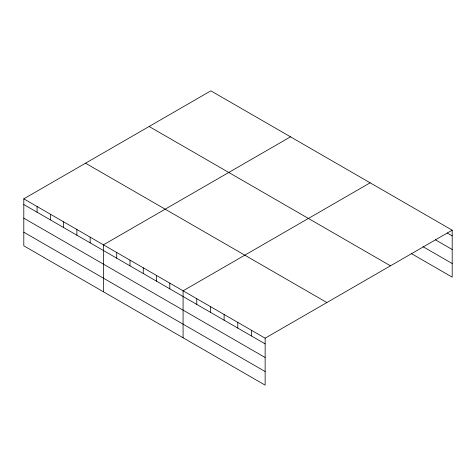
<?xml version="1.0" encoding="UTF-8"?>
<svg xmlns="http://www.w3.org/2000/svg" width="476" height="476" viewBox="0 0 476 476"><rect width="100%" height="100%" fill="white"/><g stroke="black" fill="none" stroke-linecap="round" stroke-linejoin="round"><path stroke-width="0.71" d="M23.8 198.843L265.144 338.18L265.144 385.155L23.8 245.818L23.8 198.843L210.856 90.845L452.2 230.182L452.2 277.157L411.169 253.47M290.497 136.826L103.441 244.825L103.441 291.8M370.144 182.808L183.087 290.806L183.087 337.781M265.144 338.18L452.2 230.182M447.226 233.02L452.2 235.888M435.415 239.821L452.2 249.507M422.985 246.669L452.2 263.537M149.125 126.485L390.469 265.822M85.531 163.203L326.875 302.54M23.8 204.549L265.144 343.886M23.8 218.163L265.144 357.506M23.8 232.199L265.144 371.536M251.471 330.284L251.471 335.991M237.792 322.389L237.792 328.095M224.113 314.493L224.113 320.199M210.44 306.598L210.44 312.304M196.761 298.702L196.761 304.408M169.813 283.143L169.813 288.849M156.539 275.479L156.539 281.185M143.264 267.815L143.264 273.522M129.99 260.152L129.99 265.858M116.715 252.488L116.715 258.194M90.172 237.161L90.172 242.867M76.898 229.497L76.898 235.203M63.623 221.834L63.623 227.54M50.349 214.17L50.349 219.876M37.074 206.507L37.074 212.213"/></g></svg>
